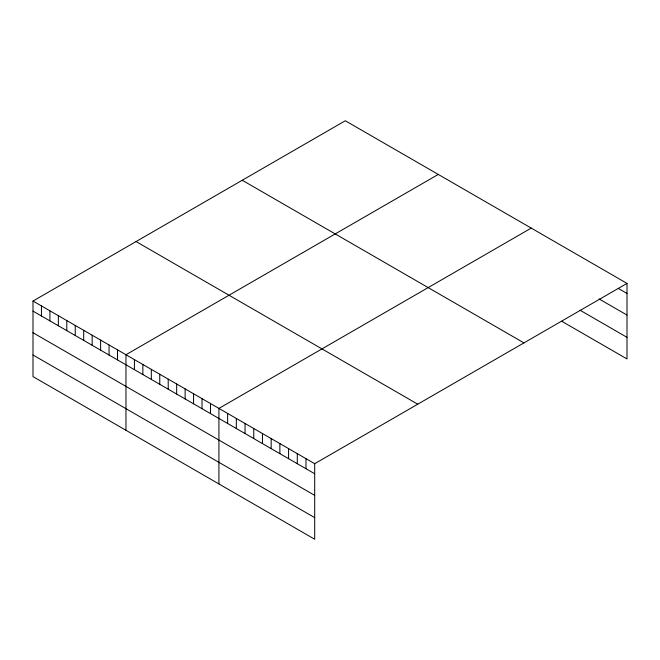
<?xml version="1.0" encoding="UTF-8"?>
<svg xmlns="http://www.w3.org/2000/svg" width="660" height="660" viewBox="0 0 660 660"><rect width="100%" height="100%" fill="white"/><g stroke="black" fill="none" stroke-linecap="round" stroke-linejoin="round"><path stroke-width="0.99" d="M33 301.059L314.696 463.699L314.696 539.245L33 376.604L33 301.059L345.304 120.755L627 283.396L627 358.941L561.693 321.238M438.265 174.43L125.961 354.733L125.961 430.279M531.226 228.096L218.922 408.4L218.922 483.945M314.696 463.699L627 283.396M618.296 288.428L627 293.452M599.14 298.972L627 315.059M579.983 310.183L627 337.326M242.245 180.254L523.941 342.895M136.059 241.56L417.755 404.2M33 311.116L314.696 473.756M33 332.731L314.696 495.363M33 354.998L314.696 517.63M305.992 458.675L305.992 468.732M297.289 453.643L297.289 463.699M288.577 448.618L288.577 458.675M279.873 443.594L279.873 453.651M271.161 438.562L271.161 448.618M262.457 433.537L262.457 443.594M253.753 428.513L253.753 438.57M245.041 423.481L245.041 433.537M236.338 418.457L236.338 428.513M227.626 413.432L227.626 423.489M210.474 403.524L210.474 413.581M202.018 398.648L202.018 408.697M193.57 393.764L193.57 403.821M185.122 388.888L185.122 398.945M176.665 384.004L176.665 394.061M168.218 379.129L168.218 389.185M159.761 374.245L159.761 384.301M151.313 369.369L151.313 379.426M142.865 364.493L142.865 374.55M134.409 359.609L134.409 369.666M117.513 349.849L117.513 359.906M109.057 344.974L109.057 355.03M100.609 340.098L100.609 350.155M92.161 335.214L92.161 345.271M83.704 330.338L83.704 340.395M75.256 325.454L75.256 335.511M66.8 320.578L66.8 330.635M58.352 315.703L58.352 325.751M49.904 310.819L49.904 320.875M41.448 305.943L41.448 316"/></g></svg>
